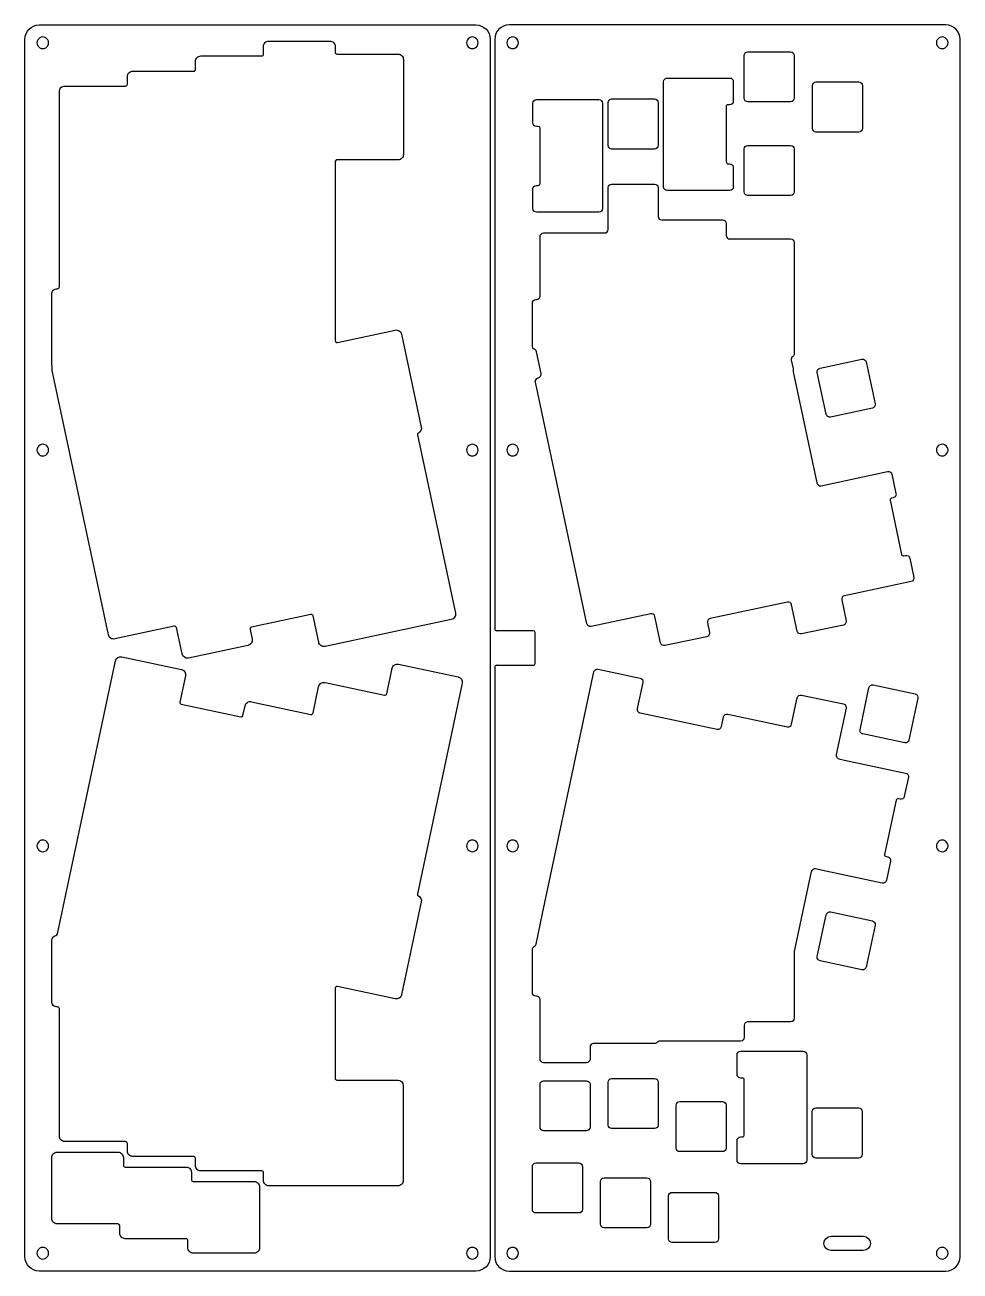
# Model space of a CAD drawing. Header units: millimetres. Extents: x 1 to 789, y 18 to 366.
# Drawn here: x 132.6 to 394.4, y 17.6 to 366.4 of the extents above; entities that cross this region are included whole.
import ezdxf

# ---------------------------------------------------------------- set-up
doc = ezdxf.new("R2010")
doc.units = ezdxf.units.MM
doc.layers.get('0').update_dxf_attribs({"linetype": 'CONTINUOUS'})

msp = doc.modelspace()

# ---------------------------------------------------------------- linework, layer by layer
for p, q in [((136.602627, 366.399803), (258.852628, 366.399803)), ((390.36763, 366.399803), (268.11763, 366.399803)), ((132.602627, 21.599804), (132.602627, 362.399806)), ((199.392507, 358.219813), (199.392507, 360.39855)), ((200.892507, 361.898553), (217.952507, 361.898553)), ((219.452506, 360.39855), (219.452506, 358.725405)), ((262.852628, 362.399806), (262.852628, 21.599804)), ((264.11763, 362.399806), (264.11763, 197.349812)), ((394.36763, 21.599804), (394.36763, 362.399806)), ((180.342507, 353.959809), (180.342507, 356.219801)), ((181.842507, 357.719803), (198.892505, 357.719803)), ((219.952508, 358.225395), (237.050507, 358.225395)), ((238.550507, 356.725393), (238.550507, 330.125402)), ((333.93763, 345.86856), (333.93763, 357.868552)), ((334.93763, 358.868544), (346.93763, 358.868544)), ((347.937628, 357.868552), (347.937628, 345.86856)), ((162.792507, 353.4598), (179.842505, 353.4598)), ((143.742507, 349.289808), (160.792505, 349.289808)), ((161.292507, 349.789817), (161.292507, 351.959797)), ((311.387629, 321.039795), (311.387629, 350.539805)), ((312.38763, 351.539798), (329.887629, 351.539798)), ((330.88763, 350.539805), (330.88763, 345.039805)), ((353.035631, 337.425415), (353.035631, 349.425407)), ((354.035629, 350.425399), (366.035628, 350.425399)), ((367.035629, 349.425407), (367.035629, 337.425415)), ((142.242507, 293.059817), (142.242507, 347.789805)), ((275.78763, 345.484808), (293.28763, 345.484808)), ((296.83763, 345.669805), (308.83763, 345.669805)), ((274.78763, 338.984816), (274.78763, 344.484815)), ((294.28763, 344.484815), (294.28763, 314.984806)), ((295.83763, 332.669794), (295.83763, 344.669812)), ((309.837628, 344.669812), (309.837628, 332.669794)), ((328.887628, 343.539803), (328.887628, 328.039797)), ((329.887629, 344.039813), (329.38763, 344.039813)), ((346.93763, 344.868567), (334.93763, 344.868567)), ((276.28763, 337.984797), (275.78763, 337.984797)), ((276.78763, 321.984808), (276.78763, 337.484814)), ((366.035628, 336.425395), (354.035629, 336.425395)), ((308.83763, 331.669801), (296.83763, 331.669801)), ((333.93763, 319.67481), (333.93763, 331.674802)), ((334.93763, 332.674794), (346.93763, 332.674794)), ((347.937628, 331.674802), (347.937628, 319.67481)), ((219.452506, 328.125416), (219.452506, 278.029023)), ((237.050507, 328.625399), (219.952508, 328.625399)), ((329.38763, 327.539814), (329.887629, 327.539814)), ((330.88763, 326.539795), (330.88763, 321.039795)), ((275.787631, 321.484798), (276.28763, 321.484798)), ((296.837627, 321.849553), (308.837628, 321.849553)), ((274.78763, 314.984806), (274.78763, 320.484805)), ((295.837627, 309.159554), (295.837627, 320.849533)), ((309.837626, 320.849533), (309.837626, 312.839538)), ((329.887629, 320.039803), (312.38763, 320.039803)), ((346.93763, 318.674817), (334.93763, 318.674817)), ((293.28763, 313.984813), (275.787631, 313.984813)), ((310.837626, 311.839545), (327.88763, 311.839809)), ((328.887628, 310.839817), (328.887628, 307.479794)), ((276.787627, 290.529553), (276.787627, 307.159542)), ((277.787627, 308.159535), (294.837627, 308.159535)), ((329.887629, 306.479801), (346.93763, 306.479801)), ((347.937628, 305.479808), (347.937628, 274.429816)), ((140.102507, 272.529843), (140.102507, 291.059805)), ((141.602506, 292.559807), (141.742508, 292.559807)), ((275.647627, 289.529534), (275.787627, 289.529534)), ((274.647627, 276.52955), (274.647627, 288.529542)), ((220.056463, 277.53994), (236.241091, 280.980106)), ((238.020181, 279.82475), (243.546475, 253.825574)), ((140.207493, 269.881708), (140.10383, 272.469809)), ((277.074759, 268.815411), (275.775677, 274.927101)), ((347.116084, 272.590248), (347.644028, 270.106445)), ((355.163362, 270.339358), (366.901133, 272.834299)), ((368.087192, 272.064071), (370.582133, 260.326308)), ((155.955295, 195.690848), (140.239071, 269.629878)), ((347.655405, 269.332513), (354.271348, 238.206929)), ((356.888067, 257.415547), (354.393126, 269.15331)), ((289.910217, 198.804412), (275.533124, 266.443315)), ((276.30336, 267.629363), (276.304524, 267.629363)), ((369.811897, 259.140233), (358.074125, 256.645292)), ((242.485578, 251.621384), (253.089432, 201.73417)), ((355.457407, 237.436701), (374.098197, 241.398915)), ((375.284258, 240.628687), (376.427771, 235.248888)), ((375.657535, 234.062813), (375.168466, 233.958859)), ((374.783349, 233.365848), (378.005979, 218.204535)), ((378.599011, 217.819434), (379.08808, 217.923389)), ((380.274138, 217.153134), (381.417654, 211.773334)), ((380.647418, 210.587287), (362.006627, 206.625045)), ((346.029014, 204.838076), (324.41027, 200.242872)), ((348.780218, 196.704414), (347.215072, 204.067821)), ((361.236391, 205.438998), (362.474284, 199.615175)), ((212.668828, 201.349783), (196.00725, 197.808256)), ((214.827002, 193.601248), (213.261857, 200.964682)), ((251.934079, 199.955085), (216.60609, 192.445892)), ((307.769013, 201.578065), (291.096276, 198.034157)), ((310.520216, 193.444403), (308.955074, 200.807837)), ((323.640033, 199.056798), (324.214282, 196.355164)), ((174.418722, 198.081861), (157.734382, 194.535492)), ((176.575295, 190.340841), (175.011751, 197.696734)), ((195.622131, 197.215219), (196.196814, 194.511574)), ((274.883393, 196.849803), (264.61763, 196.849803)), ((275.383392, 187.649817), (275.383392, 196.349819)), ((361.704047, 198.4291), (349.966276, 195.934159)), ((195.04146, 192.732463), (178.354383, 189.185511)), ((323.444048, 195.169116), (311.706277, 192.674175)), ((141.686541, 111.954377), (157.935294, 188.398773)), ((159.714384, 189.554102), (176.401581, 186.007151)), ((233.876621, 179.163968), (235.395295, 186.30875)), ((237.174383, 187.464106), (253.861582, 183.917128)), ((264.11763, 186.649798), (264.11763, 21.599804)), ((264.61763, 187.149807), (274.883393, 187.149807)), ((277.513126, 117.656307), (291.89022, 185.29521)), ((293.076279, 186.065439), (304.81405, 183.570497)), ((177.556937, 184.22804), (175.992193, 176.866511)), ((216.604383, 182.324125), (233.283589, 178.77884)), ((255.016935, 182.138043), (242.478974, 123.15157)), ((305.584286, 182.38445), (304.019112, 175.020884)), ((370.039295, 181.646315), (381.777067, 179.151374)), ((213.262182, 173.814887), (214.825296, 181.168769)), ((347.21711, 170.71135), (348.78022, 178.065206)), ((349.966279, 178.835435), (361.70405, 176.340493)), ((366.358296, 169.138323), (368.853237, 180.876087)), ((382.547303, 177.965326), (380.052362, 166.227536)), ((176.377313, 176.273501), (193.047611, 172.730121)), ((193.64064, 173.115222), (194.215294, 175.818761)), ((195.994384, 176.974117), (212.669153, 173.429785)), ((362.474286, 175.154445), (359.703959, 162.159938)), ((304.789348, 173.83481), (326.409075, 169.23942)), ((327.595133, 170.009649), (328.170219, 172.715199)), ((329.356279, 173.485454), (346.031049, 169.941122)), ((378.866303, 165.457308), (367.128532, 167.952249)), ((360.474068, 160.973282), (361.998206, 160.649326)), ((361.998206, 160.649326), (379.11579, 157.010855)), ((379.886023, 155.824807), (378.74251, 150.444982)), ((376.474348, 149.393607), (373.251715, 134.232294)), ((377.556452, 149.674753), (377.067378, 149.778708)), ((373.636835, 133.639283), (374.125909, 133.535328)), ((352.718988, 129.39624), (348.059088, 107.538481)), ((355.448988, 129.83767), (353.904922, 130.16586)), ((372.566572, 126.1992), (355.448988, 129.83767)), ((374.896146, 132.349254), (373.75263, 126.969455)), ((242.391241, 122.72313), (242.388039, 122.72313)), ((243.546594, 120.944046), (238.020303, 94.94487)), ((275.702035, 109.135797), (277.513126, 117.656307)), ((354.393126, 105.61631), (356.888067, 117.354073)), ((358.074125, 118.124302), (369.811897, 115.62936)), ((370.582133, 114.443313), (368.087192, 102.705549)), ((140.102628, 93.039817), (140.102628, 110.099807)), ((141.611174, 111.599809), (141.602628, 111.599809)), ((274.64763, 95.569816), (274.64763, 107.569808)), ((347.937628, 107.002965), (347.937628, 88.339812)), ((366.901133, 101.935294), (355.163362, 104.430236)), ((219.452628, 96.740597), (219.452628, 71.549803)), ((236.241213, 93.789514), (220.056584, 97.229653)), ((275.78763, 94.569797), (275.64763, 94.569797)), ((141.74263, 91.539815), (141.602628, 91.539815)), ((142.242629, 55.349816), (142.242629, 91.039805)), ((276.78763, 76.929814), (276.78763, 93.569804)), ((346.93763, 87.339819), (334.93763, 87.339819)), ((333.93763, 86.3398), (333.93763, 82.989805)), ((290.78763, 80.289811), (290.78763, 76.929814)), ((308.83763, 81.289804), (291.78763, 81.289804)), ((332.937629, 81.989812), (310.357498, 81.989812)), ((331.937629, 72.639807), (331.937629, 78.139807)), ((332.937629, 79.1398), (350.437629, 79.1398)), ((351.437629, 78.139807), (351.437629, 48.639797)), ((289.78763, 75.929795), (277.78763, 75.929795)), ((219.95263, 71.049794), (237.002628, 71.049794)), ((276.78763, 57.879814), (276.78763, 69.879806)), ((277.78763, 70.879799), (289.78763, 70.879799)), ((290.78763, 69.879806), (290.78763, 57.879814)), ((295.83763, 58.47981), (295.83763, 70.479802)), ((296.83763, 71.479795), (308.83763, 71.479795)), ((309.837628, 70.479802), (309.837628, 58.47981)), ((333.437631, 71.639815), (332.937629, 71.639815)), ((333.93763, 55.639799), (333.93763, 71.139805)), ((238.502628, 69.549818), (238.502628, 42.9498)), ((314.88763, 52.029798), (314.88763, 64.029816)), ((315.88763, 65.029809), (327.88763, 65.029809)), ((328.887628, 64.029816), (328.887628, 52.029798)), ((353.98763, 63.249798), (365.98763, 63.249798)), ((352.98763, 50.249813), (352.98763, 62.249805)), ((366.987631, 62.249805), (366.987631, 50.249813)), ((289.78763, 56.879795), (277.78763, 56.879795)), ((308.83763, 57.479817), (296.83763, 57.479817)), ((160.792627, 53.849813), (143.742628, 53.849813)), ((161.292629, 51.189798), (161.292629, 53.349804)), ((331.937631, 48.639797), (331.937631, 54.139797)), ((332.937629, 55.139816), (333.437631, 55.139816)), ((140.102628, 32.329796), (140.102628, 49.389812)), ((141.602628, 50.889814), (158.662628, 50.889814)), ((160.162628, 49.389812), (160.162628, 47.229806)), ((179.842627, 49.689796), (162.792628, 49.689796)), ((180.342629, 47.119819), (180.342629, 49.189813)), ((327.88763, 51.029805), (315.88763, 51.029805)), ((365.98763, 49.249794), (353.98763, 49.249794)), ((160.662629, 46.729797), (177.712628, 46.729797)), ((198.892627, 45.619817), (181.842628, 45.619817)), ((274.64763, 34.859794), (274.64763, 46.859813)), ((275.64763, 47.859805), (287.64763, 47.859805)), ((288.64763, 46.859813), (288.64763, 34.859794)), ((350.437631, 47.639804), (332.937629, 47.639804)), ((179.212628, 45.229794), (179.212628, 43.1598)), ((179.712629, 42.659817), (196.762628, 42.659817)), ((199.392629, 42.9498), (199.392629, 45.119807)), ((293.69763, 30.699804), (293.69763, 42.699795)), ((294.69763, 43.699815), (306.69763, 43.699815)), ((307.697631, 42.699795), (307.697631, 30.699804)), ((198.262628, 41.159815), (198.262628, 24.099799)), ((237.002628, 41.449798), (200.892628, 41.449798)), ((312.74763, 26.629798), (312.74763, 38.629816)), ((313.74763, 39.629809), (325.74763, 39.629809)), ((326.747631, 38.629816), (326.747631, 26.629798)), ((287.64763, 33.859802), (275.64763, 33.859802)), ((158.652629, 30.829793), (141.602628, 30.829793)), ((159.152628, 28.169805), (159.152628, 30.32981)), ((306.69763, 29.699811), (294.69763, 29.699811)), ((177.702629, 26.669803), (160.652628, 26.669803)), ((178.202628, 24.099799), (178.202628, 26.169793)), ((325.74763, 25.629805), (313.74763, 25.629805)), ((358.267628, 27.349808), (367.267629, 27.349808)), ((196.762628, 22.599797), (179.702628, 22.599797)), ((367.267629, 23.349811), (358.267628, 23.349811)), ((258.852628, 17.599807), (136.602627, 17.599807)), ((268.11763, 17.599807), (390.36763, 17.599807))]:
    msp.add_line(p, q)
for points in [[(132.602627, 362.399806), (132.602629, 364.608944), (134.393489, 366.399803), (136.602627, 366.399803)], [(258.852628, 366.399803), (261.061766, 366.399803), (262.852627, 364.608944), (262.852628, 362.399806)], [(268.11763, 366.399803), (265.908492, 366.399803), (264.117631, 364.608944), (264.11763, 362.399806)], [(394.36763, 362.399806), (394.367628, 364.608944), (392.576768, 366.399803), (390.36763, 366.399803)], [(137.602628, 363.024805), (137.02207, 363.024805), (136.485612, 362.71508), (136.195333, 362.212302)], [(139.009923, 362.212302), (138.719644, 362.71508), (138.183186, 363.024805), (137.602628, 363.024805)], [(257.852628, 363.024805), (257.27207, 363.024805), (256.735612, 362.71508), (256.445333, 362.212302)], [(259.259924, 362.212302), (258.969645, 362.71508), (258.433187, 363.024805), (257.852628, 363.024805)], [(269.11763, 363.024805), (268.537071, 363.024805), (268.000613, 362.71508), (267.710334, 362.212302)], [(270.524925, 362.212302), (270.234646, 362.71508), (269.698188, 363.024805), (269.11763, 363.024805)], [(389.367629, 363.024805), (388.787071, 363.024805), (388.250613, 362.71508), (387.960334, 362.212302)], [(390.774924, 362.212302), (390.484645, 362.71508), (389.948187, 363.024805), (389.367629, 363.024805)], [(136.195333, 362.212302), (135.905054, 361.709524), (135.905054, 361.090076), (136.195333, 360.587298)], [(136.195333, 360.587298), (136.485612, 360.084519), (137.02207, 359.774795), (137.602628, 359.774795)], [(137.602628, 359.774795), (138.183186, 359.774795), (138.719644, 360.084519), (139.009923, 360.587298)], [(139.009923, 360.587298), (139.300203, 361.090076), (139.300203, 361.709524), (139.009923, 362.212302)], [(199.392507, 360.39855), (199.392506, 360.796376), (199.550541, 361.177907), (199.831846, 361.459212)], [(199.831846, 361.459212), (200.11315, 361.740517), (200.494681, 361.898553), (200.892507, 361.898553)], [(217.952507, 361.898553), (218.350332, 361.898553), (218.731863, 361.740517), (219.013167, 361.459212)], [(219.013167, 361.459212), (219.294472, 361.177907), (219.452507, 360.796376), (219.452506, 360.39855)], [(256.445333, 362.212302), (256.155054, 361.709524), (256.155054, 361.090076), (256.445333, 360.587298)], [(256.445333, 360.587298), (256.735612, 360.084519), (257.27207, 359.774795), (257.852628, 359.774795)], [(257.852628, 359.774795), (258.433187, 359.774795), (258.969645, 360.084519), (259.259924, 360.587298)], [(259.259924, 360.587298), (259.550203, 361.090076), (259.550203, 361.709524), (259.259924, 362.212302)], [(267.710334, 362.212302), (267.420055, 361.709524), (267.420055, 361.090076), (267.710334, 360.587298)], [(267.710334, 360.587298), (268.000613, 360.084519), (268.537071, 359.774795), (269.11763, 359.774795)], [(269.11763, 359.774795), (269.698188, 359.774795), (270.234646, 360.084519), (270.524925, 360.587298)], [(270.524925, 360.587298), (270.815204, 361.090076), (270.815204, 361.709524), (270.524925, 362.212302)], [(387.960334, 362.212302), (387.670055, 361.709524), (387.670055, 361.090076), (387.960334, 360.587298)], [(387.960334, 360.587298), (388.250613, 360.084519), (388.787071, 359.774795), (389.367629, 359.774795)], [(389.367629, 359.774795), (389.948187, 359.774795), (390.484645, 360.084519), (390.774924, 360.587298)], [(390.774924, 360.587298), (391.065204, 361.090076), (391.065204, 361.709524), (390.774924, 362.212302)], [(180.342507, 356.219801), (180.342506, 356.617626), (180.500541, 356.999157), (180.781846, 357.280462)], [(180.781846, 357.280462), (181.06315, 357.561767), (181.444681, 357.719803), (181.842507, 357.719803)], [(198.892505, 357.719803), (199.025115, 357.719803), (199.152294, 357.772482), (199.246063, 357.866252)], [(199.246063, 357.866252), (199.339832, 357.960023), (199.392509, 358.087202), (199.392507, 358.219813)], [(219.452506, 358.725405), (219.452504, 358.592795), (219.505181, 358.465615), (219.59895, 358.371845)], [(219.59895, 358.371845), (219.692719, 358.278074), (219.819898, 358.225395), (219.952508, 358.225395)], [(237.050507, 358.225395), (237.448332, 358.225395), (237.829863, 358.06736), (238.111168, 357.786055)], [(238.111168, 357.786055), (238.392473, 357.504749), (238.550508, 357.123218), (238.550507, 356.725393)], [(333.93763, 357.868552), (333.937634, 358.420834), (334.385348, 358.868545), (334.93763, 358.868544)], [(346.93763, 358.868544), (347.489911, 358.868543), (347.937624, 358.420833), (347.937628, 357.868552)], [(161.292507, 351.959797), (161.292506, 352.357622), (161.450541, 352.739154), (161.731846, 353.020459)], [(161.731846, 353.020459), (162.01315, 353.301764), (162.394681, 353.4598), (162.792507, 353.4598)], [(179.842505, 353.4598), (179.975115, 353.459799), (180.102294, 353.512479), (180.196063, 353.606249)], [(180.196063, 353.606249), (180.289832, 353.700019), (180.342509, 353.827199), (180.342507, 353.959809)], [(142.242507, 347.789805), (142.242506, 348.18763), (142.400541, 348.569162), (142.681846, 348.850467)], [(142.681846, 348.850467), (142.96315, 349.131772), (143.344681, 349.289807), (143.742507, 349.289808)], [(160.792505, 349.289808), (160.925115, 349.289807), (161.052294, 349.342487), (161.146063, 349.436257)], [(161.146063, 349.436257), (161.239832, 349.530027), (161.292509, 349.657207), (161.292507, 349.789817)], [(311.387629, 350.539805), (311.387633, 351.092087), (311.835347, 351.539798), (312.38763, 351.539798)], [(329.887629, 351.539798), (330.439911, 351.539798), (330.887626, 351.092087), (330.88763, 350.539805)], [(353.035631, 349.425407), (353.035635, 349.977688), (353.483347, 350.425398), (354.035629, 350.425399)], [(366.035628, 350.425399), (366.58791, 350.4254), (367.035625, 349.977689), (367.035629, 349.425407)], [(274.78763, 344.484815), (274.787634, 345.037097), (275.235348, 345.484808), (275.78763, 345.484808)], [(293.28763, 345.484808), (293.839912, 345.484808), (294.287626, 345.037097), (294.28763, 344.484815)], [(295.83763, 344.669812), (295.837634, 345.222094), (296.285348, 345.669805), (296.83763, 345.669805)], [(308.83763, 345.669805), (309.389911, 345.669804), (309.837624, 345.222093), (309.837628, 344.669812)], [(334.93763, 344.868567), (334.385348, 344.868567), (333.937634, 345.316278), (333.93763, 345.86856)], [(347.937628, 345.86856), (347.937624, 345.316279), (347.489911, 344.868568), (346.93763, 344.868567)], [(329.034072, 343.893363), (328.940303, 343.799593), (328.887626, 343.672413), (328.887628, 343.539803)], [(329.38763, 344.039813), (329.25502, 344.039813), (329.127841, 343.987134), (329.034072, 343.893363)], [(330.88763, 345.039805), (330.887626, 344.487523), (330.439911, 344.039812), (329.887629, 344.039813)], [(275.080516, 338.277697), (274.892979, 338.465237), (274.787625, 338.719596), (274.78763, 338.984816)], [(275.78763, 337.984797), (275.52241, 337.984797), (275.268053, 338.090156), (275.080516, 338.277697)], [(276.78763, 337.484814), (276.78762, 337.760949), (276.563765, 337.984797), (276.28763, 337.984797)], [(353.328516, 336.718296), (353.14098, 336.905837), (353.035625, 337.160195), (353.035631, 337.425415)], [(354.035629, 336.425395), (353.770409, 336.425396), (353.516053, 336.530756), (353.328516, 336.718296)], [(366.742742, 336.718295), (366.555205, 336.530755), (366.300848, 336.425395), (366.035628, 336.425395)], [(367.035629, 337.425415), (367.035634, 337.160195), (366.930279, 336.905836), (366.742742, 336.718295)], [(296.83763, 331.669801), (296.285348, 331.669801), (295.837634, 332.117512), (295.83763, 332.669794)], [(309.837628, 332.669794), (309.837624, 332.117513), (309.389911, 331.669802), (308.83763, 331.669801)], [(333.93763, 331.674802), (333.937634, 332.227084), (334.385348, 332.674795), (334.93763, 332.674794)], [(346.93763, 332.674794), (347.489911, 332.674793), (347.937624, 332.227083), (347.937628, 331.674802)], [(219.952508, 328.625399), (219.676371, 328.6254), (219.452516, 328.401553), (219.452506, 328.125416)], [(238.111168, 329.06474), (237.829863, 328.783435), (237.448332, 328.625399), (237.050507, 328.625399)], [(238.550507, 330.125402), (238.550508, 329.727577), (238.392473, 329.346045), (238.111168, 329.06474)], [(328.887628, 328.039797), (328.887638, 327.763661), (329.111494, 327.539813), (329.38763, 327.539814)], [(329.887629, 327.539814), (330.152849, 327.539814), (330.407206, 327.434455), (330.594743, 327.246914)], [(330.594743, 327.246914), (330.78228, 327.059374), (330.887635, 326.805015), (330.88763, 326.539795)], [(274.78763, 320.484805), (274.787634, 321.037087), (275.235349, 321.484798), (275.787631, 321.484798)], [(276.28763, 321.484798), (276.42024, 321.484798), (276.547418, 321.537478), (276.641186, 321.631248)], [(276.641186, 321.631248), (276.734955, 321.725018), (276.787632, 321.852198), (276.78763, 321.984808)], [(295.837627, 320.849533), (295.837622, 321.114753), (295.942977, 321.369112), (296.130513, 321.556653)], [(296.130513, 321.556653), (296.31805, 321.744193), (296.572407, 321.849553), (296.837627, 321.849553)], [(308.837628, 321.849553), (309.102847, 321.849552), (309.357203, 321.744192), (309.54474, 321.556652)], [(309.54474, 321.556652), (309.732276, 321.369111), (309.837631, 321.114753), (309.837626, 320.849533)], [(312.38763, 320.039803), (311.835347, 320.039802), (311.387633, 320.487513), (311.387629, 321.039795)], [(330.88763, 321.039795), (330.887626, 320.487513), (330.439911, 320.039802), (329.887629, 320.039803)], [(334.93763, 318.674817), (334.385348, 318.674817), (333.937634, 319.122528), (333.93763, 319.67481)], [(347.937628, 319.67481), (347.937624, 319.122529), (347.489911, 318.674818), (346.93763, 318.674817)], [(275.787631, 313.984813), (275.235349, 313.984813), (274.787634, 314.432524), (274.78763, 314.984806)], [(294.28763, 314.984806), (294.287626, 314.432524), (293.839912, 313.984813), (293.28763, 313.984813)], [(309.837626, 312.839538), (309.83763, 312.287255), (310.285344, 311.839545), (310.837626, 311.839545)], [(327.88763, 311.839809), (328.439911, 311.839808), (328.887624, 311.392098), (328.887628, 310.839817)], [(276.787627, 307.159542), (276.787631, 307.711824), (277.235345, 308.159535), (277.787627, 308.159535)], [(294.837627, 308.159535), (295.102847, 308.159535), (295.357204, 308.264894), (295.544741, 308.452435)], [(295.544741, 308.452435), (295.732277, 308.639975), (295.837632, 308.894334), (295.837627, 309.159554)], [(328.887628, 307.479794), (328.887632, 306.927511), (329.335347, 306.479801), (329.887629, 306.479801)], [(346.93763, 306.479801), (347.489911, 306.4798), (347.937624, 306.032089), (347.937628, 305.479808)], [(142.096064, 292.706257), (142.189832, 292.800028), (142.242509, 292.927207), (142.242507, 293.059817)], [(140.102507, 291.059805), (140.102506, 291.45763), (140.260541, 291.839161), (140.541846, 292.120466)], [(140.541846, 292.120466), (140.82315, 292.401771), (141.204681, 292.559807), (141.602506, 292.559807)], [(141.742508, 292.559807), (141.875118, 292.559807), (142.002296, 292.612487), (142.096064, 292.706257)], [(274.647627, 288.529542), (274.647631, 289.081823), (275.095345, 289.529534), (275.647627, 289.529534)], [(275.787627, 289.529534), (276.052847, 289.529534), (276.307204, 289.634894), (276.494741, 289.822434)], [(276.494741, 289.822434), (276.682277, 290.009975), (276.787632, 290.264334), (276.787627, 290.529553)], [(236.241091, 280.980106), (236.630223, 281.062819), (237.036275, 280.987561), (237.369919, 280.77089)], [(237.369919, 280.77089), (237.703563, 280.554219), (237.937469, 280.213882), (238.020181, 279.82475)], [(219.452506, 278.029023), (219.452504, 277.87817), (219.520609, 277.735379), (219.637843, 277.640444)], [(219.637843, 277.640444), (219.755077, 277.545508), (219.908906, 277.508576), (220.056463, 277.53994)], [(275.222578, 275.624384), (274.871681, 275.789158), (274.647629, 276.14189), (274.647627, 276.52955)], [(275.775677, 274.927101), (275.710605, 275.233284), (275.505916, 275.491332), (275.222578, 275.624384)], [(140.10383, 272.469809), (140.102988, 272.48981), (140.102547, 272.509825), (140.102507, 272.529843)], [(347.51593, 273.613974), (347.190267, 273.383124), (347.033092, 272.980709), (347.116084, 272.590248)], [(347.937628, 274.429816), (347.937635, 274.105586), (347.780444, 273.801476), (347.51593, 273.613974)], [(366.901133, 272.834299), (367.441347, 272.949126), (367.972362, 272.604283), (368.087192, 272.064071)], [(140.239071, 269.629878), (140.22145, 269.712778), (140.210886, 269.797023), (140.207493, 269.881708)], [(276.304524, 267.629363), (276.844734, 267.74419), (277.189579, 268.275199), (277.074759, 268.815411)], [(347.649717, 269.719492), (347.626395, 269.591359), (347.628327, 269.459905), (347.655405, 269.332513)], [(347.644028, 270.106445), (347.671102, 269.979062), (347.673035, 269.847616), (347.649717, 269.719492)], [(354.393126, 269.15331), (354.278306, 269.693522), (354.623151, 270.224532), (355.163362, 270.339358)], [(275.533124, 266.443315), (275.418304, 266.983528), (275.763149, 267.514536), (276.30336, 267.629363)], [(370.442662, 259.573747), (370.298214, 259.351315), (370.071321, 259.195375), (369.811897, 259.140233)], [(370.582133, 260.326308), (370.637279, 260.066884), (370.58711, 259.79618), (370.442662, 259.573747)], [(357.32157, 256.784776), (357.09914, 256.929228), (356.943204, 257.156123), (356.888067, 257.415547)], [(358.074125, 256.645292), (357.814702, 256.590151), (357.543999, 256.640325), (357.32157, 256.784776)], [(242.750804, 252.172431), (242.547275, 252.070529), (242.438255, 251.844024), (242.485578, 251.621384)], [(243.546475, 253.825574), (243.688446, 253.157656), (243.361389, 252.478139), (242.750804, 252.172431)], [(136.195333, 248.212313), (135.905054, 247.709535), (135.905054, 247.090087), (136.195333, 246.587309)], [(137.602628, 249.024816), (137.02207, 249.024816), (136.485612, 248.715092), (136.195333, 248.212313)], [(139.009923, 248.212313), (138.719644, 248.715092), (138.183186, 249.024816), (137.602628, 249.024816)], [(139.009923, 246.587309), (139.300203, 247.090087), (139.300203, 247.709535), (139.009923, 248.212313)], [(256.445333, 248.212313), (256.155054, 247.709535), (256.155054, 247.090087), (256.445333, 246.587309)], [(257.852628, 249.024816), (257.27207, 249.024816), (256.735612, 248.715092), (256.445333, 248.212313)], [(259.259924, 248.212313), (258.969645, 248.715092), (258.433187, 249.024816), (257.852628, 249.024816)], [(259.259924, 246.587309), (259.550203, 247.090087), (259.550203, 247.709535), (259.259924, 248.212313)], [(267.710334, 248.212313), (267.420055, 247.709535), (267.420055, 247.090087), (267.710334, 246.587309)], [(269.11763, 249.024816), (268.537071, 249.024816), (268.000613, 248.715092), (267.710334, 248.212313)], [(270.524925, 248.212313), (270.234646, 248.715092), (269.698188, 249.024816), (269.11763, 249.024816)], [(270.524925, 246.587309), (270.815204, 247.090087), (270.815204, 247.709535), (270.524925, 248.212313)], [(387.960334, 248.212313), (387.670055, 247.709535), (387.670055, 247.090087), (387.960334, 246.587309)], [(389.367629, 249.024816), (388.787071, 249.024816), (388.250613, 248.715092), (387.960334, 248.212313)], [(390.774924, 248.212313), (390.484645, 248.715092), (389.948187, 249.024816), (389.367629, 249.024816)], [(390.774924, 246.587309), (391.065204, 247.090087), (391.065204, 247.709535), (390.774924, 248.212313)], [(136.195333, 246.587309), (136.485612, 246.08453), (137.02207, 245.774806), (137.602628, 245.774806)], [(137.602628, 245.774806), (138.183186, 245.774806), (138.719644, 246.08453), (139.009923, 246.587309)], [(256.445333, 246.587309), (256.735612, 246.08453), (257.27207, 245.774806), (257.852628, 245.774806)], [(257.852628, 245.774806), (258.433187, 245.774806), (258.969645, 246.08453), (259.259924, 246.587309)], [(267.710334, 246.587309), (268.000613, 246.08453), (268.537071, 245.774806), (269.11763, 245.774806)], [(269.11763, 245.774806), (269.698188, 245.774806), (270.234646, 246.08453), (270.524925, 246.587309)], [(387.960334, 246.587309), (388.250613, 246.08453), (388.787071, 245.774806), (389.367629, 245.774806)], [(389.367629, 245.774806), (389.948187, 245.774806), (390.484645, 246.08453), (390.774924, 246.587309)], [(374.098197, 241.398915), (374.638411, 241.513743), (375.169428, 241.168901), (375.284258, 240.628687)], [(354.271348, 238.206929), (354.386178, 237.666717), (354.917193, 237.321875), (355.457407, 237.436701)], [(375.168466, 233.958859), (374.898367, 233.901445), (374.725947, 233.635949), (374.783349, 233.365848)], [(376.2883, 234.496327), (376.143852, 234.273895), (375.916959, 234.117955), (375.657535, 234.062813)], [(376.427771, 235.248888), (376.482917, 234.989464), (376.432748, 234.71876), (376.2883, 234.496327)], [(378.005979, 218.204535), (378.0634, 217.934433), (378.328907, 217.762019), (378.599011, 217.819434)], [(379.08808, 217.923389), (379.347503, 217.97853), (379.618206, 217.928355), (379.840636, 217.783904)], [(379.840636, 217.783904), (380.063065, 217.639453), (380.219001, 217.412558), (380.274138, 217.153134)], [(381.417654, 211.773334), (381.532473, 211.233122), (381.187628, 210.702113), (380.647418, 210.587287)], [(362.006627, 206.625045), (361.466417, 206.510219), (361.121572, 205.97921), (361.236391, 205.438998)], [(346.78157, 204.698592), (346.55914, 204.843043), (346.288438, 204.893217), (346.029014, 204.838076)], [(347.215072, 204.067821), (347.159935, 204.327245), (347.003999, 204.55414), (346.78157, 204.698592)], [(213.261857, 200.964682), (213.204436, 201.234783), (212.93893, 201.407197), (212.668828, 201.349783)], [(253.089432, 201.73417), (253.26167, 200.923847), (252.744401, 200.127325), (251.934079, 199.955085)], [(308.955074, 200.807837), (308.840244, 201.348051), (308.309227, 201.692893), (307.769013, 201.578065)], [(323.779504, 199.809358), (323.635057, 199.586926), (323.584887, 199.316221), (323.640033, 199.056798)], [(324.41027, 200.242872), (324.150846, 200.187731), (323.923952, 200.031791), (323.779504, 199.809358)], [(362.334813, 198.862614), (362.190365, 198.640182), (361.963471, 198.484242), (361.704047, 198.4291)], [(362.474284, 199.615175), (362.52943, 199.355751), (362.47926, 199.085047), (362.334813, 198.862614)], [(156.605557, 194.744709), (156.271913, 194.96138), (156.038007, 195.301717), (155.955295, 195.690848)], [(174.794999, 198.012119), (174.683785, 198.084345), (174.548433, 198.109432), (174.418722, 198.081861)], [(175.011751, 197.696734), (174.984182, 197.826446), (174.906214, 197.939893), (174.794999, 198.012119)], [(195.691867, 197.591499), (195.619643, 197.480283), (195.594558, 197.34493), (195.622131, 197.215219)], [(196.00725, 197.808256), (195.877538, 197.780685), (195.764091, 197.702715), (195.691867, 197.591499)], [(264.11763, 197.349812), (264.117627, 197.217202), (264.170304, 197.090023), (264.264073, 196.996253)], [(264.264073, 196.996253), (264.357841, 196.902482), (264.48502, 196.849803), (264.61763, 196.849803)], [(275.383392, 196.349819), (275.383383, 196.625955), (275.159528, 196.849802), (274.883393, 196.849803)], [(290.34372, 198.173641), (290.12129, 198.318092), (289.965354, 198.544988), (289.910217, 198.804412)], [(291.096276, 198.034157), (290.836853, 197.979016), (290.56615, 198.02919), (290.34372, 198.173641)], [(324.214282, 196.355164), (324.329102, 195.814953), (323.984258, 195.283944), (323.444048, 195.169116)], [(349.21372, 196.073643), (348.991291, 196.218095), (348.835355, 196.44499), (348.780218, 196.704414)], [(349.966276, 195.934159), (349.706853, 195.879018), (349.43615, 195.929192), (349.21372, 196.073643)], [(157.734382, 194.535492), (157.345251, 194.45278), (156.9392, 194.528038), (156.605557, 194.744709)], [(195.987608, 193.382734), (195.770936, 193.049085), (195.430596, 192.815175), (195.04146, 192.732463)], [(196.196814, 194.511574), (196.279533, 194.122439), (196.204279, 193.716383), (195.987608, 193.382734)], [(215.477264, 192.655109), (215.14362, 192.871781), (214.909714, 193.212117), (214.827002, 193.601248)], [(216.60609, 192.445892), (216.216958, 192.36318), (215.810907, 192.438438), (215.477264, 192.655109)], [(311.706277, 192.674175), (311.166063, 192.559347), (310.635046, 192.90419), (310.520216, 193.444403)], [(157.935294, 188.398773), (158.107545, 189.209087), (158.904067, 189.726344), (159.714384, 189.554102)], [(178.354383, 189.185511), (177.544067, 189.013271), (176.747546, 189.530527), (176.575295, 190.340841)], [(176.401581, 186.007151), (176.790717, 185.924439), (177.131058, 185.69053), (177.347729, 185.356881)], [(177.347729, 185.356881), (177.564401, 185.023232), (177.639656, 184.617175), (177.556937, 184.22804)], [(235.395295, 186.30875), (235.478007, 186.697881), (235.711913, 187.038217), (236.045557, 187.254889)], [(236.045557, 187.254889), (236.3792, 187.47156), (236.785251, 187.546818), (237.174383, 187.464106)], [(264.264073, 187.003357), (264.170304, 186.909587), (264.117627, 186.782407), (264.11763, 186.649798)], [(264.61763, 187.149807), (264.48502, 187.149807), (264.357841, 187.097127), (264.264073, 187.003357)], [(274.883393, 187.149807), (275.016003, 187.149807), (275.143181, 187.202487), (275.236949, 187.296257)], [(275.236949, 187.296257), (275.330718, 187.390027), (275.383395, 187.517207), (275.383392, 187.649817)], [(291.89022, 185.29521), (292.00505, 185.835423), (292.536065, 186.180266), (293.076279, 186.065439)], [(214.825296, 181.168769), (214.908007, 181.5579), (215.141914, 181.898236), (215.475557, 182.114908)], [(215.475557, 182.114908), (215.809201, 182.331579), (216.215252, 182.406837), (216.604383, 182.324125)], [(253.861582, 183.917128), (254.671904, 183.744888), (255.189172, 182.948366), (255.016935, 182.138043)], [(304.81405, 183.570497), (305.354261, 183.455671), (305.699105, 182.924662), (305.584286, 182.38445)], [(368.853237, 180.876087), (368.968067, 181.416299), (369.499082, 181.761141), (370.039295, 181.646315)], [(233.283589, 178.77884), (233.413301, 178.751269), (233.548653, 178.776356), (233.659869, 178.848581)], [(233.659869, 178.848581), (233.771084, 178.920807), (233.849052, 179.034255), (233.876621, 179.163968)], [(348.78022, 178.065206), (348.89505, 178.605419), (349.426065, 178.950261), (349.966279, 178.835435)], [(381.777067, 179.151374), (382.317277, 179.036547), (382.662122, 178.505538), (382.547303, 177.965326)], [(175.992193, 176.866511), (175.934792, 176.596409), (176.107213, 176.330913), (176.377313, 176.273501)], [(194.215294, 175.818761), (194.298006, 176.207893), (194.531912, 176.54823), (194.865556, 176.764901)], [(194.865556, 176.764901), (195.199201, 176.981573), (195.605252, 177.05683), (195.994384, 176.974117)], [(304.019112, 175.020884), (303.963966, 174.761461), (304.014135, 174.490756), (304.158583, 174.268324)], [(361.70405, 176.340493), (362.244261, 176.225667), (362.589106, 175.694658), (362.474286, 175.154445)], [(193.047611, 172.730121), (193.317713, 172.672708), (193.583219, 172.845121), (193.64064, 173.115222)], [(212.669153, 173.429785), (212.939256, 173.372372), (213.204761, 173.544786), (213.262182, 173.814887)], [(304.158583, 174.268324), (304.303031, 174.045891), (304.529924, 173.889951), (304.789348, 173.83481)], [(328.170219, 172.715199), (328.225356, 172.974624), (328.381292, 173.201519), (328.603722, 173.34597)], [(328.603722, 173.34597), (328.826152, 173.490422), (329.096856, 173.540595), (329.356279, 173.485454)], [(326.409075, 169.23942), (326.949288, 169.124594), (327.480303, 169.469437), (327.595133, 170.009649)], [(346.031049, 169.941122), (346.571263, 169.826294), (347.10228, 170.171137), (347.21711, 170.71135)], [(366.497767, 168.385763), (366.353319, 168.608196), (366.30315, 168.8789), (366.358296, 169.138323)], [(367.128532, 167.952249), (366.869108, 168.00739), (366.642215, 168.16333), (366.497767, 168.385763)], [(380.052362, 166.227536), (379.937532, 165.687324), (379.406517, 165.342481), (378.866303, 165.457308)], [(359.703959, 162.159938), (359.648637, 161.900447), (359.698706, 161.629608), (359.843143, 161.407046)], [(359.843143, 161.407046), (359.98758, 161.184484), (360.214544, 161.028445), (360.474068, 160.973282)], [(379.11579, 157.010855), (379.655999, 156.896027), (380.000843, 156.365019), (379.886023, 155.824807)], [(378.74251, 150.444982), (378.62768, 149.904769), (378.096665, 149.559927), (377.556452, 149.674753)], [(377.067378, 149.778708), (376.797275, 149.836121), (376.53177, 149.663708), (376.474348, 149.393607)], [(136.195333, 137.412301), (135.905054, 136.909523), (135.905054, 136.290075), (136.195333, 135.787296)], [(137.602628, 138.224803), (137.02207, 138.224803), (136.485612, 137.915079), (136.195333, 137.412301)], [(139.009923, 137.412301), (138.719644, 137.915079), (138.183186, 138.224803), (137.602628, 138.224803)], [(139.009923, 135.787296), (139.300203, 136.290075), (139.300203, 136.909523), (139.009923, 137.412301)], [(256.445333, 137.412301), (256.155054, 136.909523), (256.155054, 136.290075), (256.445333, 135.787296)], [(257.852628, 138.224803), (257.27207, 138.224803), (256.735612, 137.915079), (256.445333, 137.412301)], [(259.259924, 137.412301), (258.969645, 137.915079), (258.433187, 138.224803), (257.852628, 138.224803)], [(259.259924, 135.787296), (259.550203, 136.290075), (259.550203, 136.909523), (259.259924, 137.412301)], [(267.710334, 137.412301), (267.420055, 136.909523), (267.420055, 136.290075), (267.710334, 135.787296)], [(269.11763, 138.224803), (268.537071, 138.224803), (268.000613, 137.915079), (267.710334, 137.412301)], [(270.524925, 137.412301), (270.234646, 137.915079), (269.698188, 138.224803), (269.11763, 138.224803)], [(270.524925, 135.787296), (270.815204, 136.290075), (270.815204, 136.909523), (270.524925, 137.412301)], [(387.960334, 137.412301), (387.670055, 136.909523), (387.670055, 136.290075), (387.960334, 135.787296)], [(389.367629, 138.224803), (388.787071, 138.224803), (388.250613, 137.915079), (387.960334, 137.412301)], [(390.774924, 137.412301), (390.484645, 137.915079), (389.948187, 138.224803), (389.367629, 138.224803)], [(390.774924, 135.787296), (391.065204, 136.290075), (391.065204, 136.909523), (390.774924, 137.412301)], [(136.195333, 135.787296), (136.485612, 135.284518), (137.02207, 134.974794), (137.602628, 134.974794)], [(137.602628, 134.974794), (138.183186, 134.974794), (138.719644, 135.284518), (139.009923, 135.787296)], [(256.445333, 135.787296), (256.735612, 135.284518), (257.27207, 134.974794), (257.852628, 134.974794)], [(257.852628, 134.974794), (258.433187, 134.974794), (258.969645, 135.284518), (259.259924, 135.787296)], [(267.710334, 135.787296), (268.000613, 135.284518), (268.537071, 134.974794), (269.11763, 134.974794)], [(269.11763, 134.974794), (269.698188, 134.974794), (270.234646, 135.284518), (270.524925, 135.787296)], [(373.251715, 134.232294), (373.194314, 133.962192), (373.366735, 133.696696), (373.636835, 133.639283)], [(374.125909, 133.535328), (374.385333, 133.480187), (374.612227, 133.324247), (374.756675, 133.101815)], [(374.756675, 133.101815), (374.901122, 132.879382), (374.951292, 132.608677), (374.896146, 132.349254)], [(387.960334, 135.787296), (388.250613, 135.284518), (388.787071, 134.974794), (389.367629, 134.974794)], [(389.367629, 134.974794), (389.948187, 134.974794), (390.484645, 135.284518), (390.774924, 135.787296)], [(353.904922, 130.16586), (353.364944, 130.280638), (352.834103, 129.936145), (352.718988, 129.39624)], [(373.319127, 126.338684), (373.096698, 126.194233), (372.825995, 126.144059), (372.566572, 126.1992)], [(373.75263, 126.969455), (373.697493, 126.710031), (373.541557, 126.483135), (373.319127, 126.338684)], [(242.478974, 123.15157), (242.431514, 122.928253), (242.54135, 122.701149), (242.745878, 122.599702)], [(242.745878, 122.599702), (243.359487, 122.295359), (243.689001, 121.614017), (243.546594, 120.944046)], [(356.888067, 117.354073), (357.002897, 117.894286), (357.533912, 118.239128), (358.074125, 118.124302)], [(369.811897, 115.62936), (370.352107, 115.514534), (370.696952, 114.983525), (370.582133, 114.443313)], [(141.298757, 111.568694), (141.493107, 111.6089), (141.64528, 111.760248), (141.686541, 111.954377)], [(140.102628, 110.099807), (140.102634, 110.811106), (140.602206, 111.424598), (141.298757, 111.568694)], [(274.64763, 107.569808), (274.647634, 107.942655), (274.855063, 108.284537), (275.185759, 108.456744)], [(275.185759, 108.456744), (275.450603, 108.594662), (275.639958, 108.843718), (275.702035, 109.135797)], [(348.009285, 107.374678), (347.961951, 107.256466), (347.93763, 107.130301), (347.937628, 107.002965)], [(348.059088, 107.538481), (348.0472, 107.482557), (348.030538, 107.427755), (348.009285, 107.374678)], [(354.532597, 104.86375), (354.388149, 105.086182), (354.33798, 105.356887), (354.393126, 105.61631)], [(355.163362, 104.430236), (354.903938, 104.485377), (354.677045, 104.641317), (354.532597, 104.86375)], [(367.653689, 102.074779), (367.43126, 101.930328), (367.160557, 101.880153), (366.901133, 101.935294)], [(368.087192, 102.705549), (368.032054, 102.446125), (367.876119, 102.21923), (367.653689, 102.074779)], [(219.637975, 97.129158), (219.520742, 97.034229), (219.452633, 96.891446), (219.452628, 96.740597)], [(220.056584, 97.229653), (219.909033, 97.261016), (219.755208, 97.224088), (219.637975, 97.129158)], [(238.020303, 94.94487), (237.937591, 94.555738), (237.703685, 94.215401), (237.37004, 93.99873)], [(274.940516, 94.862697), (274.752979, 95.050237), (274.647625, 95.304596), (274.64763, 95.569816)], [(275.64763, 94.569797), (275.38241, 94.569797), (275.128053, 94.675156), (274.940516, 94.862697)], [(276.78763, 93.569804), (276.787625, 94.122086), (276.339912, 94.569797), (275.78763, 94.569797)], [(140.541967, 91.979156), (140.260663, 92.260461), (140.102628, 92.641992), (140.102628, 93.039817)], [(141.602628, 91.539815), (141.204803, 91.539815), (140.823272, 91.697851), (140.541967, 91.979156)], [(142.096186, 91.393365), (142.002418, 91.487135), (141.875239, 91.539815), (141.74263, 91.539815)], [(142.242629, 91.039805), (142.242631, 91.172415), (142.189954, 91.299594), (142.096186, 91.393365)], [(237.37004, 93.99873), (237.036396, 93.782059), (236.630345, 93.706801), (236.241213, 93.789514)], [(334.93763, 87.339819), (334.672411, 87.339819), (334.418054, 87.23446), (334.230517, 87.046919)], [(347.937628, 88.339812), (347.937624, 87.787531), (347.489911, 87.33982), (346.93763, 87.339819)], [(334.230517, 87.046919), (334.042979, 86.859379), (333.937625, 86.60502), (333.93763, 86.3398)], [(291.78763, 81.289804), (291.235348, 81.289804), (290.787634, 80.842093), (290.78763, 80.289811)], [(309.597564, 81.639795), (309.407575, 81.417678), (309.129917, 81.289802), (308.83763, 81.289804)], [(310.357498, 81.989812), (310.065206, 81.989807), (309.787548, 81.861921), (309.597564, 81.639795)], [(333.93763, 82.989805), (333.937626, 82.437522), (333.489911, 81.989812), (332.937629, 81.989812)], [(277.080516, 76.222695), (276.892979, 76.410236), (276.787625, 76.664595), (276.78763, 76.929814)], [(290.78763, 76.929814), (290.787635, 76.664595), (290.68228, 76.410236), (290.494743, 76.222695)], [(331.937629, 78.139807), (331.937633, 78.692089), (332.385347, 79.1398), (332.937629, 79.1398)], [(350.437629, 79.1398), (350.989911, 79.1398), (351.437625, 78.692089), (351.437629, 78.139807)], [(277.78763, 75.929795), (277.52241, 75.929795), (277.268053, 76.035155), (277.080516, 76.222695)], [(290.494743, 76.222695), (290.307206, 76.035155), (290.05285, 75.929795), (289.78763, 75.929795)], [(219.452628, 71.549803), (219.452625, 71.417193), (219.505303, 71.290014), (219.599072, 71.196243)], [(219.599072, 71.196243), (219.692841, 71.102473), (219.820019, 71.049793), (219.95263, 71.049794)], [(237.002628, 71.049794), (237.831046, 71.049794), (238.502615, 70.378236), (238.502628, 69.549818)], [(276.78763, 69.879806), (276.787634, 70.432088), (277.235348, 70.879799), (277.78763, 70.879799)], [(289.78763, 70.879799), (290.339912, 70.879799), (290.787626, 70.432088), (290.78763, 69.879806)], [(295.83763, 70.479802), (295.837634, 71.032084), (296.285348, 71.479795), (296.83763, 71.479795)], [(308.83763, 71.479795), (309.389911, 71.479793), (309.837624, 71.032083), (309.837628, 70.479802)], [(332.937629, 71.639815), (332.385347, 71.639814), (331.937633, 72.087525), (331.937629, 72.639807)], [(333.791187, 71.493364), (333.697419, 71.587134), (333.570241, 71.639814), (333.437631, 71.639815)], [(333.93763, 71.139805), (333.937632, 71.272415), (333.884955, 71.399594), (333.791187, 71.493364)], [(314.88763, 64.029816), (314.887634, 64.582098), (315.335348, 65.029809), (315.88763, 65.029809)], [(327.88763, 65.029809), (328.439911, 65.029807), (328.887624, 64.582097), (328.887628, 64.029816)], [(352.98763, 62.249805), (352.987634, 62.802087), (353.435348, 63.249798), (353.98763, 63.249798)], [(365.98763, 63.249798), (366.539912, 63.249798), (366.987627, 62.802087), (366.987631, 62.249805)], [(277.080516, 57.172695), (276.892979, 57.360236), (276.787625, 57.614595), (276.78763, 57.879814)], [(277.78763, 56.879795), (277.52241, 56.879795), (277.268053, 56.985155), (277.080516, 57.172695)], [(290.494743, 57.172695), (290.307206, 56.985155), (290.05285, 56.879795), (289.78763, 56.879795)], [(290.78763, 57.879814), (290.787635, 57.614595), (290.68228, 57.360236), (290.494743, 57.172695)], [(296.83763, 57.479817), (296.285348, 57.479817), (295.837634, 57.927528), (295.83763, 58.47981)], [(309.837628, 58.47981), (309.837624, 57.927529), (309.389911, 57.479819), (308.83763, 57.479817)], [(142.681968, 54.289154), (142.400663, 54.570459), (142.242628, 54.951991), (142.242629, 55.349816)], [(143.742628, 53.849813), (143.344803, 53.849813), (142.963272, 54.007849), (142.681968, 54.289154)], [(161.146185, 53.703364), (161.052416, 53.797134), (160.925237, 53.849814), (160.792627, 53.849813)], [(161.292629, 53.349804), (161.292631, 53.482414), (161.239954, 53.609594), (161.146185, 53.703364)], [(331.937631, 54.139797), (331.937626, 54.405016), (332.04298, 54.659375), (332.230517, 54.846915)], [(332.230517, 54.846915), (332.418053, 55.034456), (332.67241, 55.139815), (332.937629, 55.139816)], [(333.437631, 55.139816), (333.713766, 55.139816), (333.93762, 55.363664), (333.93763, 55.639799)], [(140.102628, 49.389812), (140.102628, 49.787637), (140.260663, 50.169168), (140.541967, 50.450473)], [(140.541967, 50.450473), (140.823272, 50.731778), (141.204803, 50.889814), (141.602628, 50.889814)], [(158.662628, 50.889814), (159.060453, 50.889814), (159.441984, 50.731778), (159.723289, 50.450473)], [(159.723289, 50.450473), (160.004593, 50.169168), (160.162628, 49.787637), (160.162628, 49.389812)], [(161.731968, 50.129137), (161.450663, 50.410442), (161.292628, 50.791973), (161.292629, 51.189798)], [(162.792628, 49.689796), (162.394803, 49.689796), (162.013272, 49.847832), (161.731968, 50.129137)], [(180.342629, 49.189813), (180.342619, 49.465949), (180.118763, 49.689797), (179.842627, 49.689796)], [(315.88763, 51.029805), (315.335348, 51.029805), (314.887634, 51.477515), (314.88763, 52.029798)], [(328.887628, 52.029798), (328.887624, 51.477516), (328.439911, 51.029806), (327.88763, 51.029805)], [(353.280517, 49.542694), (353.092979, 49.730234), (352.987625, 49.984593), (352.98763, 50.249813)], [(353.98763, 49.249794), (353.722411, 49.249794), (353.468054, 49.355153), (353.280517, 49.542694)], [(366.694744, 49.542694), (366.507207, 49.355153), (366.25285, 49.249794), (365.98763, 49.249794)], [(366.987631, 50.249813), (366.987636, 49.984593), (366.882281, 49.730234), (366.694744, 49.542694)], [(160.162628, 47.229806), (160.162625, 47.097196), (160.215303, 46.970016), (160.309071, 46.876246)], [(160.309071, 46.876246), (160.40284, 46.782476), (160.530019, 46.729796), (160.662629, 46.729797)], [(177.712628, 46.729797), (178.110453, 46.729796), (178.491984, 46.571761), (178.773289, 46.290456)], [(178.773289, 46.290456), (179.054593, 46.009151), (179.212628, 45.627619), (179.212628, 45.229794)], [(180.781968, 46.059157), (180.500663, 46.340462), (180.342628, 46.721994), (180.342629, 47.119819)], [(181.842628, 45.619817), (181.444803, 45.619817), (181.063272, 45.777852), (180.781968, 46.059157)], [(199.246185, 45.473367), (199.152416, 45.567137), (199.025237, 45.619817), (198.892627, 45.619817)], [(199.392629, 45.119807), (199.392631, 45.252417), (199.339954, 45.379597), (199.246185, 45.473367)], [(274.64763, 46.859813), (274.647634, 47.412095), (275.095348, 47.859805), (275.64763, 47.859805)], [(287.64763, 47.859805), (288.199912, 47.859805), (288.647626, 47.412095), (288.64763, 46.859813)], [(332.937629, 47.639804), (332.385348, 47.639806), (331.937635, 48.087516), (331.937631, 48.639797)], [(351.437629, 48.639797), (351.437625, 48.087516), (350.989912, 47.639806), (350.437631, 47.639804)], [(179.212628, 43.1598), (179.212637, 42.883664), (179.436493, 42.659816), (179.712629, 42.659817)], [(196.762628, 42.659817), (197.160453, 42.659817), (197.541984, 42.501781), (197.823289, 42.220476)], [(197.823289, 42.220476), (198.104593, 41.939171), (198.262628, 41.55764), (198.262628, 41.159815)], [(199.831968, 41.889139), (199.550663, 42.170444), (199.392628, 42.551975), (199.392629, 42.9498)], [(200.892628, 41.449798), (200.494803, 41.449798), (200.113272, 41.607834), (199.831968, 41.889139)], [(238.063289, 41.889139), (237.781984, 41.607834), (237.400453, 41.449798), (237.002628, 41.449798)], [(238.502628, 42.9498), (238.502629, 42.551975), (238.344594, 42.170444), (238.063289, 41.889139)], [(293.69763, 42.699795), (293.697625, 42.965015), (293.802979, 43.219374), (293.990516, 43.406915)], [(293.990516, 43.406915), (294.178053, 43.594455), (294.43241, 43.699815), (294.69763, 43.699815)], [(306.69763, 43.699815), (306.96285, 43.699815), (307.217207, 43.594455), (307.404744, 43.406915)], [(307.404744, 43.406915), (307.592281, 43.219374), (307.697636, 42.965015), (307.697631, 42.699795)], [(312.74763, 38.629816), (312.747634, 39.182098), (313.195348, 39.629809), (313.74763, 39.629809)], [(325.74763, 39.629809), (326.299912, 39.629809), (326.747627, 39.182098), (326.747631, 38.629816)], [(140.541967, 31.269134), (140.260663, 31.550439), (140.102628, 31.931971), (140.102628, 32.329796)], [(275.64763, 33.859802), (275.095348, 33.859802), (274.647634, 34.307512), (274.64763, 34.859794)], [(288.64763, 34.859794), (288.647626, 34.307513), (288.199912, 33.859802), (287.64763, 33.859802)], [(141.602628, 30.829793), (141.204803, 30.829793), (140.823272, 30.987829), (140.541967, 31.269134)], [(159.152628, 30.32981), (159.152619, 30.605946), (158.928765, 30.829793), (158.652629, 30.829793)], [(159.591967, 27.109143), (159.310663, 27.390448), (159.152628, 27.77198), (159.152628, 28.169805)], [(294.69763, 29.699811), (294.145348, 29.699811), (293.697634, 30.147522), (293.69763, 30.699804)], [(307.697631, 30.699804), (307.697627, 30.147521), (307.249912, 29.69981), (306.69763, 29.699811)], [(160.652628, 26.669803), (160.254803, 26.669803), (159.873272, 26.827838), (159.591967, 27.109143)], [(178.056185, 26.523352), (177.962417, 26.617122), (177.835239, 26.669802), (177.702629, 26.669803)], [(178.202628, 26.169793), (178.202631, 26.302403), (178.149954, 26.429582), (178.056185, 26.523352)], [(313.74763, 25.629805), (313.195348, 25.629805), (312.747634, 26.077515), (312.74763, 26.629798)], [(326.747631, 26.629798), (326.747627, 26.077515), (326.299912, 25.629805), (325.74763, 25.629805)], [(356.269929, 25.34981), (356.269929, 26.453481), (357.163958, 27.348539), (358.267628, 27.349808)], [(358.267628, 23.349811), (357.163958, 23.35108), (356.269929, 24.246138), (356.269929, 25.34981)], [(367.267629, 27.349808), (368.371299, 27.348539), (369.265329, 26.453481), (369.265329, 25.34981)], [(369.265329, 25.34981), (369.265329, 24.246138), (368.371299, 23.35108), (367.267629, 23.349811)], [(136.602627, 17.599807), (134.393489, 17.599807), (132.602629, 19.390666), (132.602627, 21.599804)], [(136.195333, 23.412312), (135.905054, 22.909534), (135.905054, 22.290086), (136.195333, 21.787307)], [(137.602628, 24.224814), (137.02207, 24.224814), (136.485612, 23.91509), (136.195333, 23.412312)], [(136.195333, 21.787307), (136.485612, 21.284529), (137.02207, 20.974805), (137.602628, 20.974805)], [(139.009923, 23.412312), (138.719644, 23.91509), (138.183186, 24.224814), (137.602628, 24.224814)], [(137.602628, 20.974805), (138.183186, 20.974805), (138.719644, 21.284529), (139.009923, 21.787307)], [(139.009923, 21.787307), (139.300203, 22.290086), (139.300203, 22.909534), (139.009923, 23.412312)], [(178.641967, 23.039137), (178.360663, 23.320442), (178.202628, 23.701974), (178.202628, 24.099799)], [(179.702628, 22.599797), (179.304803, 22.599797), (178.923272, 22.757832), (178.641967, 23.039137)], [(197.823289, 23.039137), (197.541984, 22.757832), (197.160453, 22.599797), (196.762628, 22.599797)], [(198.262628, 24.099799), (198.262628, 23.701974), (198.104593, 23.320442), (197.823289, 23.039137)], [(256.445333, 23.412312), (256.155054, 22.909534), (256.155054, 22.290086), (256.445333, 21.787307)], [(257.852628, 24.224814), (257.27207, 24.224814), (256.735612, 23.91509), (256.445333, 23.412312)], [(256.445333, 21.787307), (256.735612, 21.284529), (257.27207, 20.974805), (257.852628, 20.974805)], [(259.259924, 23.412312), (258.969645, 23.91509), (258.433187, 24.224814), (257.852628, 24.224814)], [(257.852628, 20.974805), (258.433187, 20.974805), (258.969645, 21.284529), (259.259924, 21.787307)], [(262.852628, 21.599804), (262.852627, 19.390666), (261.061766, 17.599807), (258.852628, 17.599807)], [(259.259924, 21.787307), (259.550203, 22.290086), (259.550203, 22.909534), (259.259924, 23.412312)], [(264.11763, 21.599804), (264.117631, 19.390666), (265.908492, 17.599807), (268.11763, 17.599807)], [(267.710334, 23.412312), (267.420055, 22.909534), (267.420055, 22.290086), (267.710334, 21.787307)], [(269.11763, 24.224814), (268.537071, 24.224814), (268.000613, 23.91509), (267.710334, 23.412312)], [(267.710334, 21.787307), (268.000613, 21.284529), (268.537071, 20.974805), (269.11763, 20.974805)], [(270.524925, 23.412312), (270.234646, 23.91509), (269.698188, 24.224814), (269.11763, 24.224814)], [(269.11763, 20.974805), (269.698188, 20.974805), (270.234646, 21.284529), (270.524925, 21.787307)], [(270.524925, 21.787307), (270.815204, 22.290086), (270.815204, 22.909534), (270.524925, 23.412312)], [(387.960334, 23.412312), (387.670055, 22.909534), (387.670055, 22.290086), (387.960334, 21.787307)], [(389.367629, 24.224814), (388.787071, 24.224814), (388.250613, 23.91509), (387.960334, 23.412312)], [(387.960334, 21.787307), (388.250613, 21.284529), (388.787071, 20.974805), (389.367629, 20.974805)], [(390.774924, 23.412312), (390.484645, 23.91509), (389.948187, 24.224814), (389.367629, 24.224814)], [(389.367629, 20.974805), (389.948187, 20.974805), (390.484645, 21.284529), (390.774924, 21.787307)], [(390.36763, 17.599807), (392.576768, 17.599807), (394.367628, 19.390666), (394.36763, 21.599804)], [(390.774924, 21.787307), (391.065204, 22.290086), (391.065204, 22.909534), (390.774924, 23.412312)]]:
    msp.add_open_spline(points, degree=3)

doc.saveas('drawing.dxf')
